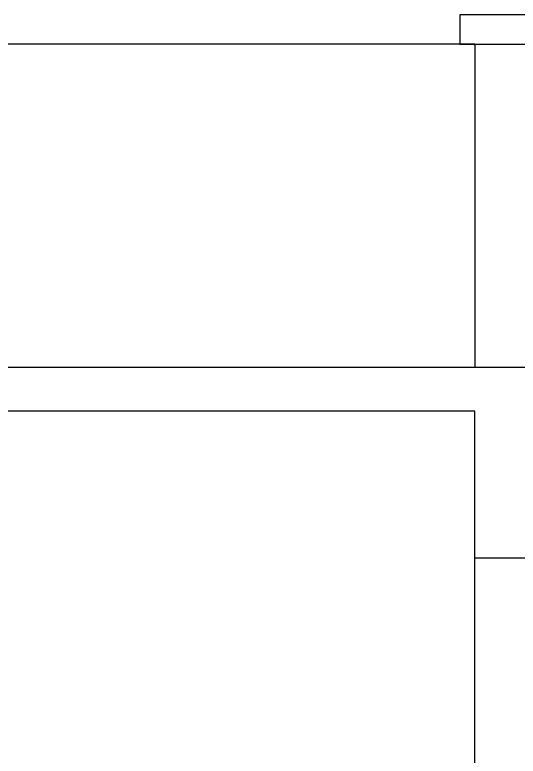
# Model space of a CAD drawing. Header units: millimetres. Extents: x 173236 to 801264, y -94969 to 615039.
# Drawn here: x 496845 to 498558, y -3048 to -524 of the extents above; entities that cross this region are included whole.
import ezdxf

# ---------------------------------------------------------------- set-up
doc = ezdxf.new("R2010")
doc.units = ezdxf.units.MM
doc.header["$MEASUREMENT"] = 0
doc.layers.add('VOX-A-COLUMN-SECT', color=210, linetype='Continuous')
doc.layers.add('VOX-A-ELEV-2', color=133, linetype='Continuous')
doc.layers.add('VOX-A-WALL-SECT', color=1, linetype='Continuous', lineweight=30)

msp = doc.modelspace()

# ---------------------------------------------------------------- linework, layer by layer
at = {"layer": 'VOX-A-COLUMN-SECT'}
msp.add_lwpolyline([(498409.9, -1873.8), (496790.5, -1873.8), (496790.5, -2373.8), (496390.5, -2373.8), (496390.5, -1873.8), (489254.8, -1873.8), (489254.8, -2373.8), (488854.8, -2373.8), (488854.8, -1723.8), (498639.9, -1723.8), (498639.9, -2373.8), (498409.9, -2373.8), (498409.9, -1873.8)], dxfattribs=at)
at = {"layer": 'VOX-A-ELEV-2'}
msp.add_lwpolyline([(498409.9, -623.8), (489084.8, -623.8)], dxfattribs=at)
at = {"layer": 'VOX-A-WALL-SECT'}
for p, q in [((498409.9, -623.8), (498409.9, -1723.8)), ((498409.9, -3073.8), (498409.9, -2373.8))]:
    msp.add_line(p, q, dxfattribs=at)
msp.add_lwpolyline([(498639.9, -623.8), (498689.9, -623.8), (498689.9, -523.8), (498359.9, -523.8), (498359.9, -623.8), (498409.9, -623.8), (498639.9, -623.8)], dxfattribs=at)

doc.saveas('drawing.dxf')
